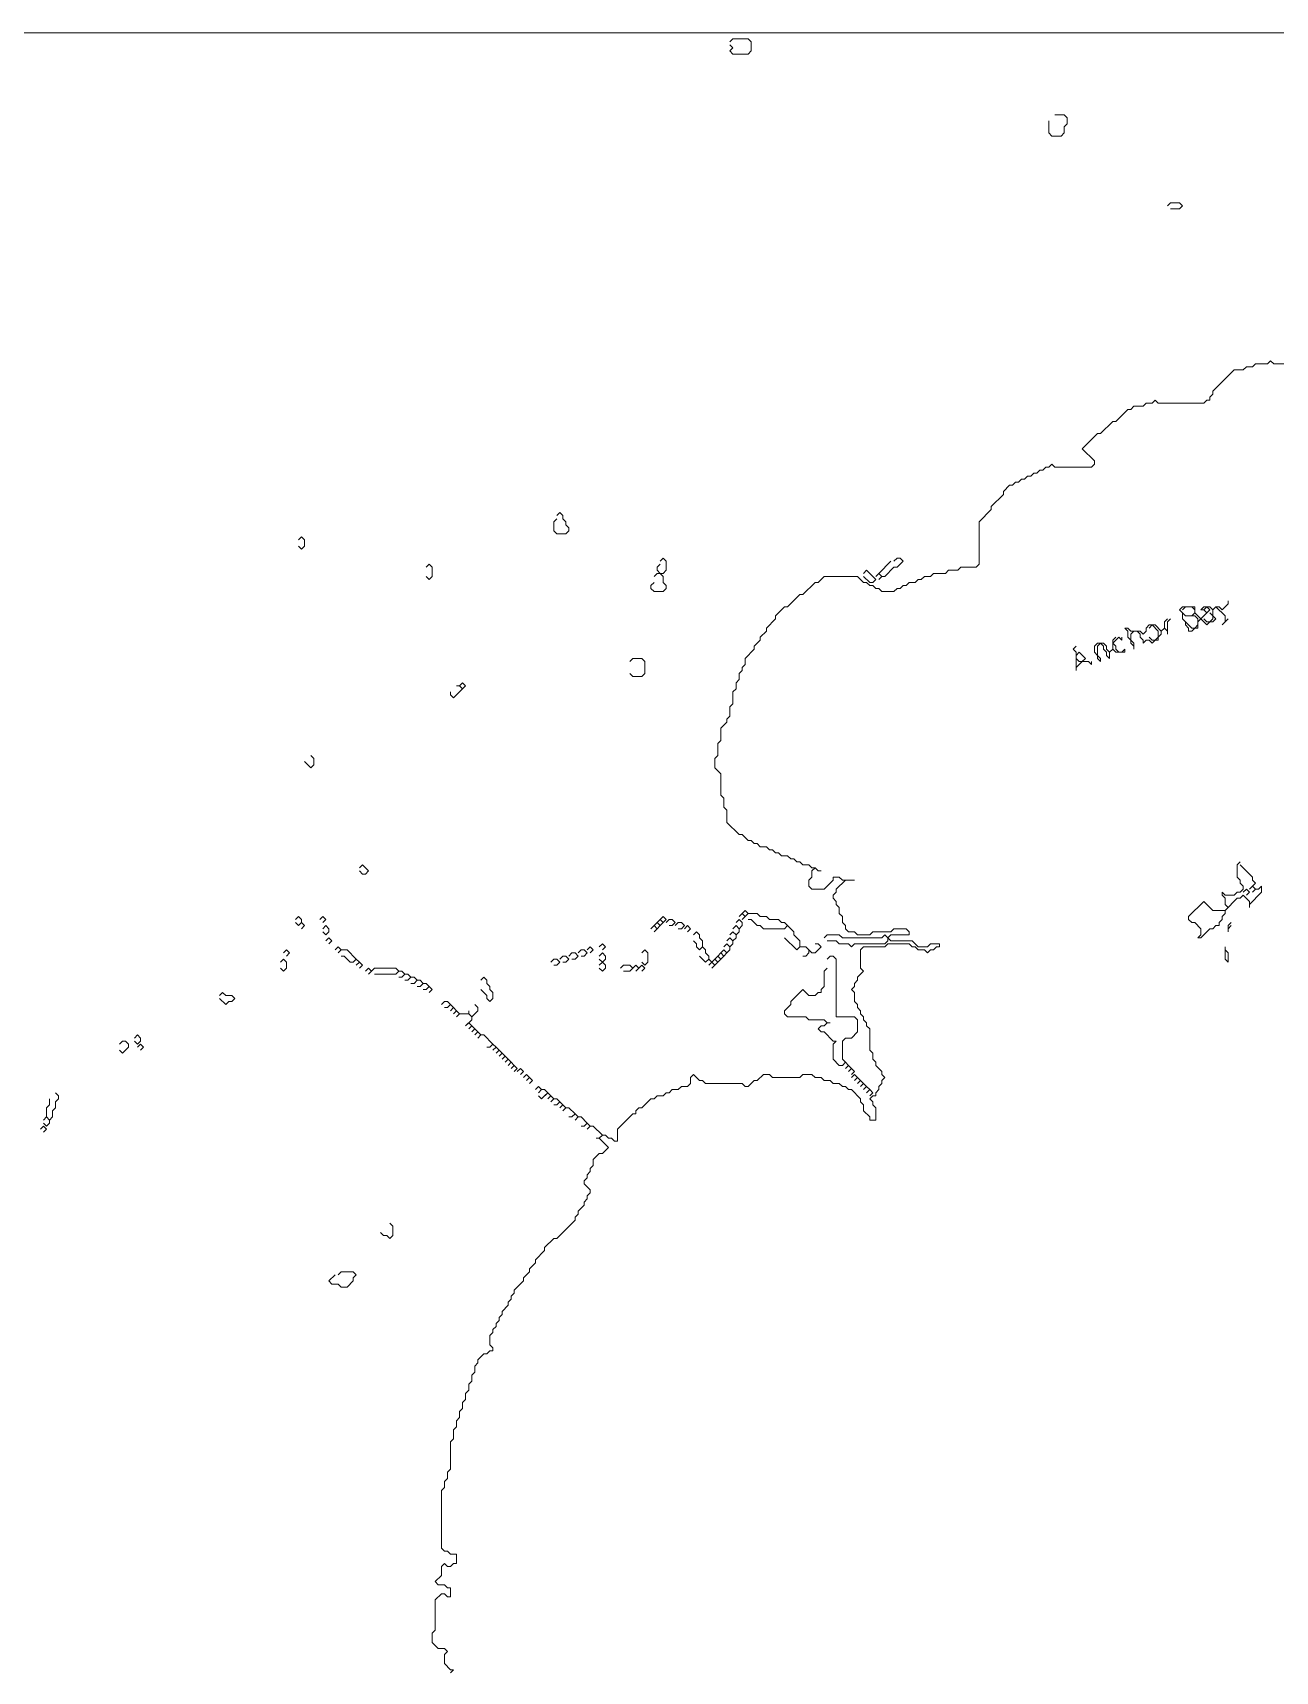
# Model space of a CAD drawing. Header units: metres. Extents: x 0 to 1919, y -1079 to 0.
# Drawn here: x 414 to 824, y -540 to 0 of the extents above; entities that cross this region are included whole.
import ezdxf

# ---------------------------------------------------------------- set-up
doc = ezdxf.new("R2010")
doc.units = ezdxf.units.M
doc.layers.add('greeny green lines', color=3, linetype='Continuous')

msp = doc.modelspace()

# ---------------------------------------------------------------- linework, layer by layer
at = {"layer": 'greeny green lines', "lineweight": 20}
for p, q in [((1115, 0), (281, 0)), ((644, -3), (645, -2)), ((644, -3), (645, -2)), ((645, -5), (644, -4)), ((644, -6), (645, -5)), ((645, -2), (650, -2)), ((650, -2), (651, -3)), ((651, -3), (651, -6)), ((645, -7), (644, -6)), ((650, -7), (645, -7)), ((651, -6), (650, -7)), ((749, -33), (749, -29)), ((751, -27), (754, -27)), ((751, -27), (754, -27)), ((754, -27), (755, -28)), ((755, -30), (754, -31)), ((754, -31), (754, -33)), ((755, -28), (755, -30)), ((750, -34), (749, -33)), ((753, -34), (750, -34)), ((754, -33), (753, -34)), ((788, -57), (789, -56)), ((788, -57), (789, -56)), ((789, -56), (792, -56)), ((792, -58), (789, -58)), ((792, -56), (793, -57)), ((793, -57), (792, -58)), ((803, -118), (810, -111)), ((810, -111), (813, -111)), ((813, -111), (814, -110)), ((814, -110), (816, -110)), ((816, -110), (817, -109)), ((817, -109), (821, -109)), ((821, -109), (822, -108)), ((822, -108), (823, -109)), ((823, -109), (833, -109)), ((803, -119), (803, -118)), ((771, -128), (775, -124)), ((775, -124), (776, -124)), ((776, -124), (777, -123)), ((777, -123), (780, -123)), ((780, -123), (781, -122)), ((781, -122), (783, -122)), ((783, -122), (784, -121)), ((784, -121), (785, -122)), ((785, -122), (800, -122)), ((800, -122), (801, -121)), ((801, -121), (802, -121)), ((802, -120), (803, -119)), ((802, -121), (802, -120)), ((766, -132), (770, -128)), ((770, -128), (771, -128)), ((760, -137), (765, -132)), ((765, -132), (766, -132)), ((764, -141), (760, -137)), ((743, -146), (744, -145)), ((744, -145), (745, -145)), ((745, -145), (746, -144)), ((746, -144), (747, -144)), ((747, -144), (748, -143)), ((748, -143), (749, -143)), ((749, -143), (750, -142)), ((750, -142), (751, -143)), ((751, -143), (763, -143)), ((763, -143), (764, -142)), ((764, -142), (764, -141)), ((734, -151), (736, -149)), ((734, -152), (734, -151)), ((736, -149), (737, -149)), ((737, -149), (738, -148)), ((738, -148), (739, -148)), ((739, -148), (740, -147)), ((740, -147), (741, -147)), ((741, -147), (742, -146)), ((742, -146), (743, -146)), ((730, -156), (734, -152)), ((730, -157), (730, -156)), ((586, -161), (587, -160)), ((586, -164), (586, -161)), ((587, -159), (588, -158)), ((587, -159), (588, -158)), ((588, -158), (589, -159)), ((589, -159), (589, -160)), ((589, -160), (590, -161)), ((590, -161), (590, -162)), ((726, -161), (730, -157)), ((726, -175), (726, -161)), ((502, -167), (503, -166)), ((502, -167), (503, -166)), ((503, -166), (504, -167)), ((504, -167), (504, -169)), ((587, -165), (586, -164)), ((590, -165), (587, -165)), ((590, -162), (591, -163)), ((591, -164), (590, -165)), ((591, -163), (591, -164)), ((503, -170), (502, -169)), ((504, -169), (503, -170)), ((544, -176), (545, -175)), ((544, -176), (545, -175)), ((545, -175), (546, -176)), ((546, -176), (546, -179)), ((619, -179), (620, -178)), ((619, -179), (620, -178)), ((620, -176), (621, -175)), ((620, -177), (620, -176)), ((621, -178), (620, -177)), ((620, -178), (621, -178)), ((621, -174), (622, -173)), ((621, -174), (622, -173)), ((621, -178), (622, -179)), ((622, -178), (621, -178)), ((622, -173), (623, -174)), ((623, -177), (622, -178)), ((623, -174), (623, -177)), ((688, -178), (689, -177)), ((688, -178), (689, -177)), ((689, -177), (692, -180)), ((692, -179), (693, -178)), ((692, -179), (693, -178)), ((693, -178), (697, -174)), ((693, -178), (694, -179)), ((694, -179), (693, -178)), ((698, -176), (695, -179)), ((698, -174), (699, -173)), ((698, -174), (699, -173)), ((699, -176), (698, -176)), ((699, -173), (700, -173)), ((701, -174), (699, -176)), ((700, -173), (701, -174)), ((710, -179), (711, -178)), ((711, -178), (715, -178)), ((715, -178), (716, -177)), ((716, -177), (719, -177)), ((719, -177), (720, -176)), ((720, -176), (725, -176)), ((725, -176), (726, -175)), ((545, -180), (544, -179)), ((546, -179), (545, -180)), ((618, -182), (619, -181)), ((618, -183), (618, -182)), ((619, -184), (618, -183)), ((622, -179), (622, -181)), ((622, -181), (623, -182)), ((623, -183), (622, -184)), ((623, -182), (623, -183)), ((668, -185), (672, -181)), ((672, -181), (673, -181)), ((673, -181), (675, -179)), ((675, -179), (686, -179)), ((686, -179), (688, -181)), ((690, -181), (688, -179)), ((688, -181), (689, -181)), ((689, -181), (690, -182)), ((691, -181), (690, -181)), ((690, -182), (691, -182)), ((692, -180), (691, -181)), ((691, -182), (692, -183)), ((692, -183), (693, -183)), ((694, -179), (693, -180)), ((693, -183), (694, -184)), ((695, -179), (694, -179)), ((698, -184), (699, -183)), ((699, -183), (700, -183)), ((700, -183), (701, -182)), ((701, -182), (702, -182)), ((702, -182), (703, -181)), ((703, -181), (705, -181)), ((705, -181), (706, -180)), ((706, -180), (707, -180)), ((707, -180), (708, -179)), ((708, -179), (710, -179)), ((622, -184), (619, -184)), ((663, -189), (667, -185)), ((667, -185), (668, -185)), ((694, -184), (698, -184)), ((808, -188), (806, -190)), ((808, -187), (808, -188)), ((808, -187), (808, -188)), ((656, -196), (659, -193)), ((659, -192), (662, -189)), ((659, -193), (659, -192)), ((662, -189), (663, -189)), ((788, -193), (787, -194)), ((788, -193), (787, -194)), ((787, -194), (787, -196)), ((788, -194), (789, -193)), ((788, -198), (788, -194)), ((793, -189), (792, -190)), ((792, -190), (793, -191)), ((797, -189), (793, -189)), ((793, -190), (794, -189)), ((793, -190), (794, -189)), ((793, -191), (793, -193)), ((794, -192), (793, -191)), ((793, -193), (794, -194)), ((794, -189), (796, -189)), ((796, -192), (794, -192)), ((794, -194), (794, -195)), ((796, -196), (794, -194)), ((796, -189), (797, -190)), ((797, -191), (796, -192)), ((796, -192), (797, -192)), ((796, -192), (797, -192)), ((797, -191), (797, -189)), ((797, -190), (797, -191)), ((799, -193), (797, -191)), ((797, -192), (798, -193)), ((798, -194), (799, -193)), ((798, -193), (798, -195)), ((798, -196), (798, -194)), ((800, -189), (799, -190)), ((799, -190), (800, -190)), ((801, -191), (799, -193)), ((799, -193), (801, -195)), ((802, -189), (800, -189)), ((800, -190), (801, -189)), ((800, -190), (801, -189)), ((800, -190), (801, -191)), ((801, -194), (800, -193)), ((801, -189), (802, -190)), ((802, -190), (801, -191)), ((801, -195), (802, -194)), ((802, -194), (801, -194)), ((803, -190), (802, -189)), ((802, -191), (803, -192)), ((802, -191), (803, -192)), ((803, -193), (802, -194)), ((802, -194), (803, -194)), ((804, -189), (803, -190)), ((803, -190), (804, -189)), ((803, -192), (803, -190)), ((804, -193), (803, -192)), ((803, -192), (803, -193)), ((803, -194), (804, -193)), ((805, -189), (804, -189)), ((804, -189), (807, -192)), ((806, -190), (805, -189)), ((806, -195), (808, -193)), ((807, -194), (806, -195)), ((807, -192), (807, -194)), ((654, -199), (656, -197)), ((654, -200), (654, -199)), ((656, -197), (656, -196)), ((771, -199), (770, -200)), ((770, -201), (772, -199)), ((771, -199), (770, -200)), ((772, -199), (773, -200)), ((773, -200), (773, -199)), ((775, -196), (774, -196)), ((774, -196), (775, -197)), ((776, -197), (775, -196)), ((775, -197), (775, -199)), ((775, -199), (776, -200)), ((779, -197), (776, -197)), ((776, -198), (777, -197)), ((776, -200), (776, -198)), ((777, -197), (778, -197)), ((778, -197), (779, -198)), ((780, -198), (779, -197)), ((779, -198), (779, -199)), ((779, -199), (780, -200)), ((781, -197), (780, -198)), ((782, -195), (781, -196)), ((781, -196), (781, -197)), ((784, -195), (782, -195)), ((782, -196), (783, -195)), ((782, -196), (783, -195)), ((783, -200), (782, -199)), ((783, -195), (785, -197)), ((786, -197), (784, -195)), ((785, -199), (784, -200)), ((785, -197), (785, -199)), ((785, -199), (786, -198)), ((785, -200), (785, -199)), ((787, -196), (786, -197)), ((786, -197), (787, -196)), ((786, -198), (786, -197)), ((787, -196), (788, -197)), ((788, -197), (788, -198)), ((794, -195), (795, -196)), ((795, -196), (795, -197)), ((795, -197), (796, -197)), ((796, -197), (797, -196)), ((797, -196), (796, -196)), ((798, -195), (797, -196)), ((797, -196), (798, -196)), ((649, -206), (652, -203)), ((652, -202), (654, -200)), ((652, -203), (652, -202)), ((758, -202), (757, -203)), ((758, -202), (757, -203)), ((757, -203), (758, -204)), ((758, -204), (758, -210)), ((758, -205), (759, -204)), ((758, -205), (759, -204)), ((759, -204), (761, -206)), ((765, -201), (764, -202)), ((764, -202), (764, -204)), ((764, -204), (765, -205)), ((767, -201), (765, -201)), ((765, -202), (766, -201)), ((765, -205), (765, -202)), ((765, -205), (765, -206)), ((766, -206), (765, -205)), ((766, -201), (767, -202)), ((768, -202), (767, -201)), ((767, -202), (767, -203)), ((767, -203), (768, -204)), ((768, -203), (768, -202)), ((769, -204), (768, -203)), ((768, -204), (768, -205)), ((768, -205), (769, -206)), ((770, -203), (769, -204)), ((769, -204), (770, -203)), ((769, -206), (769, -204)), ((770, -200), (770, -203)), ((771, -202), (770, -201)), ((770, -203), (771, -204)), ((771, -203), (771, -202)), ((772, -204), (771, -203)), ((771, -204), (774, -204)), ((773, -204), (772, -204)), ((774, -203), (773, -204)), ((774, -204), (774, -203)), ((776, -200), (776, -201)), ((777, -201), (776, -200)), ((776, -201), (777, -202)), ((777, -203), (777, -201)), ((777, -202), (777, -203)), ((780, -200), (780, -201)), ((780, -201), (781, -200)), ((781, -200), (782, -200)), ((782, -200), (783, -201)), ((783, -201), (784, -200)), ((784, -200), (783, -200)), ((784, -200), (785, -200)), ((611, -207), (612, -206)), ((611, -207), (612, -206)), ((612, -206), (615, -206)), ((615, -206), (616, -207)), ((616, -207), (616, -211)), ((647, -211), (648, -210)), ((648, -209), (649, -208)), ((648, -210), (648, -209)), ((649, -208), (649, -206)), ((759, -207), (758, -206)), ((758, -209), (760, -207)), ((758, -210), (758, -209)), ((760, -207), (759, -207)), ((761, -206), (760, -207)), ((760, -207), (762, -207)), ((762, -207), (763, -208)), ((763, -208), (763, -207)), ((765, -206), (766, -207)), ((766, -207), (766, -206)), ((554, -215), (555, -215)), ((554, -215), (555, -215)), ((555, -215), (556, -214)), ((555, -215), (556, -214)), ((555, -215), (556, -216)), ((556, -214), (557, -215)), ((557, -215), (556, -216)), ((612, -212), (611, -211)), ((615, -212), (612, -212)), ((616, -211), (615, -212)), ((646, -214), (647, -213)), ((646, -216), (646, -214)), ((647, -213), (647, -211)), ((552, -218), (552, -217)), ((553, -219), (552, -218)), ((556, -216), (553, -219)), ((644, -222), (645, -221)), ((645, -217), (646, -216)), ((645, -221), (645, -217)), ((643, -226), (644, -225)), ((643, -227), (643, -226)), ((644, -225), (644, -222)), ((641, -229), (643, -227)), ((641, -233), (641, -229)), ((640, -234), (641, -233)), ((640, -238), (640, -234)), ((506, -242), (504, -240)), ((506, -238), (507, -239)), ((506, -238), (507, -239)), ((507, -241), (506, -242)), ((507, -239), (507, -241)), ((639, -239), (640, -238)), ((639, -242), (639, -239)), ((641, -244), (639, -242)), ((641, -251), (641, -244)), ((642, -252), (641, -251)), ((642, -255), (642, -252)), ((643, -256), (642, -255)), ((643, -260), (643, -256)), ((647, -264), (643, -260)), ((648, -264), (647, -264)), ((650, -266), (648, -264)), ((651, -266), (650, -266)), ((652, -267), (651, -266)), ((653, -267), (652, -267)), ((654, -268), (653, -267)), ((656, -268), (654, -268)), ((657, -269), (656, -268)), ((658, -269), (657, -269)), ((659, -270), (658, -269)), ((522, -275), (523, -274)), ((522, -275), (523, -274)), ((523, -274), (525, -276)), ((660, -270), (659, -270)), ((661, -271), (660, -270)), ((663, -271), (661, -271)), ((664, -272), (663, -271)), ((665, -272), (664, -272)), ((666, -273), (665, -272)), ((667, -273), (666, -273)), ((668, -274), (667, -273)), ((670, -274), (668, -274)), ((671, -275), (670, -274)), ((671, -276), (672, -275)), ((672, -275), (671, -275)), ((672, -275), (673, -276)), ((673, -276), (672, -275)), ((812, -273), (811, -274)), ((812, -273), (811, -274)), ((811, -274), (811, -278)), ((816, -278), (812, -274)), ((523, -277), (522, -276)), ((524, -277), (523, -277)), ((525, -276), (524, -277)), ((670, -279), (671, -278)), ((670, -281), (670, -279)), ((671, -278), (671, -276)), ((673, -276), (674, -276)), ((674, -276), (673, -276)), ((678, -279), (675, -282)), ((680, -278), (678, -278)), ((678, -278), (678, -279)), ((679, -282), (682, -279)), ((681, -279), (680, -278)), ((685, -279), (681, -279)), ((682, -279), (685, -279)), ((811, -278), (812, -279)), ((812, -279), (812, -280)), ((812, -280), (813, -281)), ((816, -279), (816, -278)), ((817, -280), (816, -279)), ((816, -281), (817, -280)), ((671, -282), (670, -281)), ((675, -282), (671, -282)), ((678, -284), (679, -283)), ((678, -285), (678, -284)), ((679, -286), (678, -285)), ((679, -283), (679, -282)), ((807, -284), (806, -283)), ((806, -283), (806, -284)), ((806, -284), (807, -285)), ((810, -284), (807, -284)), ((807, -285), (807, -287)), ((807, -289), (811, -285)), ((811, -283), (810, -284)), ((812, -283), (811, -283)), ((811, -285), (812, -285)), ((813, -282), (812, -283)), ((812, -285), (813, -284)), ((813, -281), (813, -282)), ((813, -283), (814, -282)), ((813, -283), (814, -282)), ((813, -284), (815, -286)), ((814, -282), (815, -283)), ((815, -283), (814, -284)), ((815, -282), (816, -281)), ((815, -282), (816, -281)), ((815, -287), (819, -283)), ((817, -282), (816, -281)), ((816, -281), (817, -282)), ((817, -282), (816, -283)), ((818, -282), (817, -282)), ((819, -281), (818, -282)), ((819, -283), (819, -281)), ((501, -292), (502, -291)), ((501, -292), (502, -291)), ((502, -291), (503, -292)), ((509, -292), (510, -291)), ((509, -292), (510, -291)), ((510, -291), (511, -292)), ((621, -292), (622, -291)), ((621, -292), (622, -291)), ((622, -291), (623, -292)), ((647, -291), (648, -290)), ((647, -291), (648, -290)), ((648, -290), (649, -289)), ((648, -290), (649, -289)), ((648, -290), (649, -291)), ((649, -291), (648, -292)), ((649, -289), (650, -290)), ((649, -291), (650, -290)), ((649, -291), (650, -290)), ((650, -290), (649, -291)), ((650, -290), (653, -290)), ((653, -290), (654, -291)), ((654, -291), (656, -291)), ((656, -291), (657, -292)), ((679, -287), (679, -286)), ((680, -288), (679, -287)), ((680, -290), (680, -288)), ((681, -291), (680, -290)), ((681, -293), (681, -291)), ((800, -286), (795, -291)), ((795, -291), (795, -292)), ((803, -289), (800, -286)), ((807, -289), (803, -289)), ((806, -291), (807, -290)), ((806, -292), (806, -291)), ((807, -287), (808, -288)), ((808, -288), (807, -289)), ((807, -290), (807, -289)), ((815, -286), (815, -288)), ((815, -288), (815, -287)), ((502, -294), (501, -293)), ((502, -294), (503, -293)), ((502, -294), (503, -293)), ((503, -293), (502, -294)), ((503, -292), (503, -293)), ((503, -293), (504, -294)), ((504, -294), (503, -295)), ((511, -292), (510, -293)), ((510, -295), (511, -294)), ((510, -295), (511, -294)), ((511, -297), (510, -296)), ((511, -294), (512, -295)), ((512, -296), (511, -297)), ((512, -295), (512, -296)), ((618, -295), (619, -294)), ((618, -295), (619, -294)), ((619, -294), (620, -293)), ((619, -294), (620, -293)), ((619, -294), (620, -295)), ((620, -295), (619, -296)), ((620, -293), (621, -292)), ((620, -293), (621, -292)), ((620, -293), (621, -294)), ((621, -294), (620, -295)), ((621, -292), (622, -293)), ((622, -293), (621, -294)), ((623, -292), (622, -293)), ((623, -293), (624, -292)), ((623, -293), (624, -292)), ((624, -292), (625, -292)), ((625, -294), (624, -294)), ((625, -292), (626, -293)), ((626, -293), (625, -294)), ((626, -294), (627, -293)), ((626, -294), (627, -293)), ((627, -293), (628, -293)), ((628, -295), (627, -295)), ((628, -293), (629, -294)), ((629, -294), (628, -295)), ((629, -295), (630, -294)), ((629, -295), (630, -294)), ((630, -294), (631, -295)), ((631, -295), (630, -296)), ((632, -297), (633, -296)), ((632, -297), (633, -296)), ((633, -296), (634, -297)), ((644, -297), (645, -296)), ((644, -297), (645, -296)), ((645, -295), (646, -294)), ((645, -295), (646, -294)), ((645, -296), (646, -297)), ((646, -297), (645, -296)), ((646, -293), (647, -292)), ((646, -293), (647, -292)), ((646, -294), (647, -295)), ((647, -295), (646, -294)), ((647, -296), (646, -297)), ((647, -292), (648, -293)), ((648, -294), (647, -295)), ((647, -295), (647, -296)), ((648, -293), (648, -294)), ((651, -292), (650, -292)), ((653, -294), (651, -292)), ((654, -294), (653, -294)), ((655, -295), (654, -294)), ((662, -295), (655, -295)), ((657, -292), (660, -292)), ((660, -292), (661, -293)), ((661, -293), (662, -293)), ((662, -293), (663, -294)), ((662, -295), (663, -294)), ((662, -295), (663, -294)), ((663, -294), (662, -295)), ((663, -294), (665, -296)), ((665, -296), (665, -297)), ((682, -294), (681, -293)), ((682, -295), (682, -294)), ((683, -296), (682, -295)), ((685, -296), (683, -296)), ((686, -297), (685, -296)), ((691, -296), (690, -297)), ((697, -296), (691, -296)), ((698, -295), (697, -296)), ((702, -295), (698, -295)), ((703, -296), (702, -295)), ((703, -297), (703, -296)), ((795, -292), (796, -293)), ((796, -293), (797, -293)), ((797, -293), (799, -295)), ((799, -295), (799, -297)), ((799, -298), (802, -295)), ((802, -295), (803, -295)), ((803, -295), (804, -294)), ((804, -294), (805, -294)), ((805, -293), (806, -292)), ((805, -294), (805, -293)), ((809, -293), (808, -294)), ((809, -293), (808, -294)), ((808, -294), (808, -296)), ((808, -295), (809, -294)), ((808, -296), (808, -295)), ((497, -303), (498, -302)), ((497, -303), (498, -302)), ((498, -302), (499, -303)), ((511, -299), (512, -298)), ((511, -299), (512, -298)), ((512, -298), (513, -299)), ((513, -299), (512, -300)), ((514, -302), (515, -301)), ((514, -302), (515, -301)), ((515, -301), (516, -302)), ((515, -303), (516, -302)), ((515, -303), (516, -302)), ((516, -302), (515, -303)), ((516, -302), (518, -302)), ((518, -302), (521, -305)), ((594, -303), (595, -302)), ((594, -303), (595, -302)), ((595, -302), (596, -302)), ((596, -302), (597, -303)), ((597, -302), (598, -301)), ((597, -302), (598, -301)), ((598, -301), (599, -302)), ((599, -302), (598, -303)), ((601, -301), (602, -300)), ((601, -301), (602, -300)), ((602, -300), (603, -301)), ((603, -301), (602, -302)), ((615, -303), (616, -302)), ((615, -303), (616, -302)), ((616, -302), (617, -303)), ((633, -300), (632, -299)), ((633, -301), (633, -300)), ((634, -302), (633, -301)), ((634, -297), (634, -298)), ((634, -298), (635, -299)), ((634, -302), (635, -301)), ((634, -302), (635, -301)), ((635, -301), (634, -302)), ((635, -299), (635, -301)), ((635, -301), (636, -302)), ((636, -302), (636, -303)), ((641, -303), (642, -302)), ((641, -303), (642, -302)), ((642, -301), (643, -300)), ((642, -301), (643, -300)), ((642, -302), (643, -303)), ((643, -303), (642, -302)), ((643, -299), (644, -298)), ((643, -299), (644, -298)), ((643, -300), (644, -301)), ((644, -301), (643, -300)), ((644, -302), (643, -303)), ((644, -298), (645, -299)), ((645, -299), (644, -298)), ((645, -300), (644, -301)), ((644, -301), (644, -302)), ((646, -298), (645, -299)), ((645, -299), (645, -300)), ((646, -297), (646, -298)), ((666, -302), (662, -298)), ((665, -297), (667, -299)), ((666, -302), (667, -301)), ((666, -302), (667, -301)), ((667, -301), (666, -302)), ((667, -299), (667, -301)), ((667, -301), (669, -301)), ((669, -301), (670, -302)), ((670, -302), (670, -303)), ((671, -303), (670, -302)), ((672, -300), (673, -300)), ((672, -300), (673, -300)), ((674, -301), (672, -303)), ((673, -300), (674, -301)), ((675, -298), (676, -297)), ((675, -298), (676, -297)), ((676, -297), (680, -297)), ((679, -299), (676, -299)), ((680, -300), (679, -299)), ((680, -297), (681, -298)), ((683, -300), (680, -300)), ((681, -298), (694, -298)), ((684, -301), (683, -300)), ((685, -300), (684, -301)), ((695, -300), (685, -300)), ((690, -297), (686, -297)), ((687, -302), (688, -301)), ((687, -308), (687, -302)), ((688, -301), (695, -301)), ((694, -298), (695, -297)), ((695, -297), (696, -298)), ((696, -299), (695, -300)), ((695, -301), (696, -300)), ((696, -298), (697, -297)), ((697, -299), (696, -298)), ((696, -298), (696, -299)), ((696, -300), (703, -300)), ((697, -297), (703, -297)), ((704, -299), (697, -299)), ((703, -300), (704, -301)), ((706, -301), (704, -299)), ((704, -301), (705, -301)), ((705, -301), (706, -302)), ((709, -301), (706, -301)), ((706, -302), (708, -302)), ((708, -302), (709, -303)), ((710, -300), (709, -301)), ((709, -303), (710, -302)), ((713, -300), (710, -300)), ((710, -302), (711, -302)), ((711, -302), (712, -301)), ((712, -301), (713, -301)), ((713, -301), (713, -300)), ((799, -297), (798, -298)), ((798, -298), (799, -298)), ((807, -301), (807, -305)), ((807, -301), (807, -305)), ((808, -303), (807, -302)), ((496, -306), (497, -305)), ((496, -306), (497, -305)), ((497, -305), (498, -306)), ((499, -303), (498, -304)), ((498, -306), (498, -308)), ((517, -304), (516, -304)), ((519, -306), (517, -304)), ((520, -306), (519, -306)), ((520, -306), (521, -305)), ((520, -306), (521, -305)), ((521, -305), (520, -306)), ((521, -305), (522, -306)), ((521, -307), (522, -306)), ((521, -307), (522, -306)), ((522, -306), (521, -307)), ((522, -306), (523, -307)), ((523, -307), (522, -308)), ((585, -306), (586, -305)), ((585, -306), (586, -305)), ((586, -305), (587, -305)), ((587, -307), (586, -307)), ((587, -305), (588, -306)), ((588, -306), (587, -307)), ((588, -305), (589, -304)), ((588, -305), (589, -304)), ((589, -304), (590, -304)), ((590, -306), (589, -306)), ((590, -304), (591, -305)), ((591, -305), (590, -306)), ((591, -304), (592, -303)), ((591, -304), (592, -303)), ((592, -303), (593, -303)), ((593, -305), (592, -305)), ((593, -303), (594, -304)), ((594, -304), (593, -305)), ((596, -304), (595, -304)), ((597, -303), (596, -304)), ((601, -304), (602, -303)), ((601, -304), (602, -303)), ((602, -306), (601, -305)), ((601, -307), (602, -306)), ((601, -307), (602, -306)), ((602, -303), (603, -304)), ((603, -305), (602, -306)), ((602, -306), (603, -307)), ((603, -304), (603, -305)), ((603, -307), (603, -308)), ((608, -308), (609, -307)), ((608, -308), (609, -307)), ((609, -307), (611, -307)), ((611, -307), (612, -308)), ((612, -308), (613, -307)), ((612, -308), (613, -307)), ((613, -307), (614, -308)), ((614, -308), (615, -307)), ((614, -308), (615, -307)), ((616, -307), (615, -306)), ((615, -307), (616, -308)), ((617, -306), (616, -307)), ((617, -303), (617, -306)), ((636, -306), (634, -304)), ((636, -303), (637, -304)), ((636, -306), (637, -305)), ((636, -306), (637, -305)), ((637, -305), (636, -306)), ((637, -304), (637, -305)), ((637, -305), (638, -306)), ((637, -307), (638, -306)), ((637, -307), (638, -306)), ((638, -306), (637, -307)), ((638, -306), (639, -305)), ((638, -306), (639, -305)), ((638, -306), (639, -307)), ((639, -307), (638, -308)), ((639, -305), (640, -304)), ((639, -305), (640, -304)), ((639, -305), (640, -306)), ((640, -306), (639, -307)), ((640, -304), (641, -303)), ((640, -304), (641, -303)), ((640, -304), (641, -305)), ((641, -305), (640, -306)), ((641, -303), (642, -304)), ((642, -304), (641, -305)), ((643, -303), (642, -304)), ((669, -304), (668, -304)), ((670, -303), (669, -304)), ((672, -303), (671, -303)), ((676, -305), (677, -304)), ((676, -305), (677, -304)), ((677, -304), (678, -304)), ((678, -304), (679, -305)), ((679, -305), (679, -324)), ((807, -305), (808, -306)), ((808, -306), (808, -303)), ((497, -309), (496, -308)), ((498, -308), (497, -309)), ((524, -309), (525, -308)), ((524, -309), (525, -308)), ((525, -308), (526, -309)), ((526, -309), (525, -310)), ((526, -309), (527, -308)), ((526, -309), (527, -308)), ((527, -308), (534, -308)), ((534, -310), (527, -310)), ((534, -308), (535, -309)), ((534, -310), (535, -309)), ((534, -310), (535, -309)), ((535, -309), (534, -310)), ((535, -309), (536, -309)), ((536, -311), (535, -311)), ((536, -309), (537, -310)), ((536, -311), (537, -310)), ((536, -311), (537, -310)), ((537, -310), (536, -311)), ((537, -310), (538, -310)), ((538, -312), (537, -312)), ((538, -310), (539, -311)), ((538, -312), (539, -311)), ((538, -312), (539, -311)), ((539, -311), (538, -312)), ((539, -311), (540, -311)), ((540, -311), (541, -312)), ((540, -313), (541, -312)), ((540, -313), (541, -312)), ((541, -312), (540, -313)), ((541, -312), (542, -312)), ((542, -312), (543, -313)), ((562, -312), (563, -311)), ((562, -312), (563, -311)), ((563, -311), (564, -312)), ((564, -312), (564, -313)), ((602, -309), (601, -308)), ((603, -308), (602, -309)), ((611, -309), (609, -309)), ((612, -308), (611, -309)), ((614, -308), (613, -309)), ((616, -308), (615, -309)), ((675, -309), (676, -308)), ((675, -314), (675, -309)), ((685, -313), (686, -312)), ((686, -311), (688, -309)), ((686, -312), (686, -311)), ((688, -309), (687, -308)), ((476, -317), (477, -316)), ((476, -317), (477, -316)), ((478, -320), (476, -318)), ((477, -316), (478, -317)), ((478, -317), (480, -317)), ((480, -317), (481, -318)), ((481, -318), (480, -319)), ((540, -313), (539, -313)), ((542, -314), (541, -314)), ((542, -314), (543, -313)), ((542, -314), (543, -313)), ((543, -313), (542, -314)), ((543, -313), (544, -313)), ((544, -315), (543, -315)), ((544, -313), (545, -314)), ((544, -315), (545, -314)), ((544, -315), (545, -314)), ((545, -314), (544, -315)), ((545, -314), (546, -315)), ((546, -315), (545, -316)), ((564, -317), (562, -315)), ((564, -313), (565, -314)), ((564, -318), (564, -317)), ((565, -319), (564, -318)), ((565, -314), (565, -315)), ((565, -315), (566, -316)), ((566, -318), (565, -319)), ((566, -316), (566, -318)), ((664, -319), (668, -315)), ((668, -315), (670, -317)), ((670, -317), (672, -317)), ((672, -317), (673, -316)), ((673, -316), (674, -316)), ((674, -315), (675, -314)), ((674, -316), (674, -315)), ((684, -315), (685, -314)), ((685, -316), (684, -315)), ((685, -314), (685, -313)), ((685, -319), (685, -316)), ((479, -319), (478, -320)), ((480, -319), (479, -319)), ((549, -320), (550, -319)), ((549, -320), (550, -319)), ((550, -319), (551, -319)), ((551, -321), (550, -321)), ((551, -319), (552, -320)), ((551, -321), (552, -320)), ((551, -321), (552, -320)), ((552, -320), (551, -321)), ((552, -320), (553, -321)), ((552, -322), (553, -321)), ((552, -322), (553, -321)), ((553, -321), (552, -322)), ((553, -321), (554, -322)), ((553, -323), (554, -322)), ((553, -323), (554, -322)), ((554, -322), (553, -323)), ((554, -322), (555, -323)), ((554, -324), (555, -323)), ((554, -324), (555, -323)), ((555, -323), (554, -324)), ((555, -323), (558, -323)), ((558, -323), (558, -322)), ((558, -323), (559, -324)), ((559, -324), (558, -323)), ((561, -322), (559, -324)), ((560, -320), (561, -321)), ((560, -320), (561, -321)), ((561, -321), (561, -322)), ((662, -322), (664, -320)), ((662, -323), (662, -322)), ((663, -324), (662, -323)), ((664, -320), (664, -319)), ((686, -320), (685, -319)), ((686, -321), (686, -320)), ((687, -322), (686, -321)), ((687, -323), (687, -322)), ((688, -324), (687, -323)), ((559, -325), (557, -327)), ((557, -327), (558, -326)), ((557, -327), (558, -326)), ((558, -326), (559, -327)), ((558, -328), (559, -327)), ((558, -328), (559, -327)), ((559, -327), (558, -328)), ((559, -324), (559, -325)), ((559, -327), (560, -328)), ((559, -329), (560, -328)), ((559, -329), (560, -328)), ((560, -328), (559, -329)), ((560, -328), (561, -329)), ((560, -330), (561, -329)), ((560, -330), (561, -329)), ((561, -329), (560, -330)), ((561, -329), (562, -330)), ((669, -324), (663, -324)), ((670, -325), (669, -324)), ((675, -325), (670, -325)), ((673, -328), (674, -327)), ((674, -329), (673, -328)), ((674, -327), (675, -327)), ((675, -329), (674, -329)), ((676, -326), (675, -325)), ((675, -327), (676, -326)), ((678, -332), (675, -329)), ((676, -326), (677, -326)), ((677, -326), (676, -326)), ((679, -324), (685, -324)), ((686, -329), (684, -331)), ((685, -324), (686, -325)), ((686, -325), (686, -329)), ((688, -325), (688, -324)), ((689, -326), (688, -325)), ((689, -327), (689, -326)), ((690, -328), (689, -327)), ((690, -335), (690, -328)), ((443, -333), (444, -332)), ((443, -333), (444, -332)), ((444, -332), (445, -332)), ((446, -334), (444, -336)), ((445, -332), (446, -333)), ((446, -333), (446, -334)), ((448, -331), (449, -330)), ((448, -331), (449, -330)), ((449, -333), (448, -332)), ((449, -330), (450, -331)), ((450, -332), (449, -333)), ((449, -334), (450, -333)), ((449, -334), (450, -333)), ((450, -331), (450, -332)), ((450, -333), (451, -334)), ((451, -334), (450, -335)), ((561, -331), (562, -330)), ((561, -331), (562, -330)), ((562, -330), (561, -331)), ((562, -330), (563, -330)), ((563, -330), (566, -333)), ((565, -334), (564, -334)), ((565, -334), (566, -333)), ((565, -334), (566, -333)), ((566, -333), (565, -334)), ((566, -333), (567, -334)), ((566, -335), (567, -334)), ((566, -335), (567, -334)), ((567, -334), (566, -335)), ((567, -334), (568, -335)), ((678, -333), (679, -332)), ((679, -332), (678, -332)), ((678, -338), (678, -333)), ((682, -331), (681, -332)), ((681, -332), (681, -338)), ((684, -331), (682, -331)), ((444, -336), (443, -335)), ((567, -336), (568, -335)), ((567, -336), (568, -335)), ((568, -335), (567, -336)), ((568, -335), (569, -336)), ((568, -337), (569, -336)), ((568, -337), (569, -336)), ((569, -336), (568, -337)), ((569, -336), (570, -337)), ((569, -338), (570, -337)), ((569, -338), (570, -337)), ((570, -337), (569, -338)), ((570, -337), (571, -338)), ((570, -339), (571, -338)), ((570, -339), (571, -338)), ((571, -338), (570, -339)), ((571, -338), (572, -339)), ((571, -340), (572, -339)), ((571, -340), (572, -339)), ((572, -339), (571, -340)), ((572, -339), (573, -340)), ((680, -340), (678, -338)), ((681, -338), (682, -339)), ((681, -340), (682, -339)), ((681, -340), (682, -339)), ((682, -339), (681, -340)), ((682, -339), (683, -340)), ((691, -336), (690, -335)), ((691, -338), (691, -336)), ((692, -339), (691, -338)), ((692, -340), (692, -339)), ((572, -341), (573, -340)), ((572, -341), (573, -340)), ((573, -340), (572, -341)), ((573, -340), (574, -341)), ((574, -341), (573, -342)), ((574, -342), (575, -341)), ((574, -342), (575, -341)), ((575, -341), (576, -342)), ((576, -342), (575, -343)), ((576, -344), (577, -343)), ((576, -344), (577, -343)), ((577, -343), (578, -344)), ((577, -345), (578, -344)), ((577, -345), (578, -344)), ((578, -344), (577, -345)), ((578, -344), (579, -345)), ((579, -345), (578, -346)), ((631, -344), (632, -343)), ((631, -346), (631, -344)), ((632, -343), (634, -345)), ((634, -345), (635, -345)), ((635, -345), (636, -346)), ((650, -347), (652, -345)), ((652, -345), (653, -345)), ((653, -345), (655, -343)), ((655, -343), (657, -343)), ((657, -343), (658, -344)), ((658, -344), (667, -344)), ((667, -344), (668, -343)), ((668, -343), (671, -343)), ((671, -343), (672, -344)), ((672, -344), (674, -344)), ((674, -344), (675, -345)), ((675, -345), (677, -345)), ((677, -345), (678, -346)), ((681, -340), (680, -340)), ((682, -341), (683, -340)), ((682, -341), (683, -340)), ((683, -340), (682, -341)), ((683, -340), (684, -341)), ((683, -342), (684, -341)), ((683, -342), (684, -341)), ((684, -341), (683, -342)), ((684, -341), (685, -342)), ((685, -342), (684, -343)), ((684, -344), (685, -343)), ((684, -344), (685, -343)), ((685, -343), (686, -344)), ((685, -345), (686, -344)), ((685, -345), (686, -344)), ((686, -344), (685, -345)), ((686, -344), (687, -345)), ((686, -346), (687, -345)), ((686, -346), (687, -345)), ((687, -345), (686, -346)), ((687, -345), (688, -346)), ((694, -342), (692, -340)), ((694, -343), (694, -342)), ((695, -344), (694, -343)), ((694, -345), (695, -344)), ((694, -346), (694, -345)), ((422, -349), (423, -350)), ((422, -349), (423, -350)), ((423, -350), (423, -351)), ((580, -348), (581, -347)), ((580, -348), (581, -347)), ((581, -347), (582, -348)), ((581, -349), (582, -348)), ((581, -349), (582, -348)), ((582, -348), (581, -349)), ((582, -351), (581, -350)), ((582, -348), (583, -348)), ((584, -349), (582, -351)), ((583, -348), (584, -349)), ((583, -350), (584, -349)), ((583, -350), (584, -349)), ((584, -349), (585, -350)), ((584, -351), (585, -350)), ((584, -351), (585, -350)), ((585, -350), (584, -351)), ((585, -350), (586, -351)), ((619, -351), (620, -350)), ((620, -350), (622, -350)), ((622, -350), (623, -349)), ((623, -349), (624, -349)), ((624, -349), (625, -348)), ((625, -348), (627, -348)), ((627, -348), (628, -347)), ((628, -347), (630, -347)), ((630, -347), (631, -346)), ((636, -346), (648, -346)), ((648, -346), (649, -347)), ((649, -347), (650, -347)), ((678, -346), (680, -346)), ((680, -346), (681, -347)), ((681, -347), (682, -347)), ((682, -347), (683, -348)), ((683, -348), (684, -348)), ((684, -348), (687, -351)), ((687, -347), (688, -346)), ((687, -347), (688, -346)), ((688, -346), (687, -347)), ((688, -346), (689, -347)), ((688, -348), (689, -347)), ((688, -348), (689, -347)), ((689, -347), (688, -348)), ((689, -347), (690, -348)), ((689, -349), (690, -348)), ((689, -349), (690, -348)), ((690, -348), (689, -349)), ((690, -348), (691, -349)), ((691, -349), (690, -350)), ((690, -351), (691, -350)), ((691, -350), (692, -350)), ((692, -349), (693, -348)), ((692, -350), (692, -349)), ((693, -347), (694, -346)), ((693, -348), (693, -347)), ((419, -354), (420, -353)), ((419, -357), (419, -354)), ((420, -353), (420, -351)), ((422, -354), (421, -355)), ((421, -355), (421, -357)), ((423, -351), (422, -352)), ((422, -352), (422, -354)), ((585, -352), (586, -351)), ((585, -352), (586, -351)), ((586, -351), (585, -352)), ((586, -351), (587, -351)), ((587, -353), (586, -353)), ((587, -351), (588, -352)), ((587, -353), (588, -352)), ((587, -353), (588, -352)), ((588, -352), (587, -353)), ((588, -352), (589, -353)), ((588, -354), (589, -353)), ((588, -354), (589, -353)), ((589, -353), (588, -354)), ((589, -353), (590, -354)), ((589, -355), (590, -354)), ((589, -355), (590, -354)), ((590, -354), (589, -355)), ((590, -354), (591, -354)), ((591, -354), (593, -356)), ((592, -357), (593, -356)), ((592, -357), (593, -356)), ((593, -356), (592, -357)), ((593, -356), (594, -357)), ((607, -361), (612, -356)), ((612, -356), (613, -356)), ((613, -355), (614, -354)), ((613, -356), (613, -355)), ((614, -354), (615, -354)), ((615, -354), (618, -351)), ((618, -351), (619, -351)), ((687, -351), (687, -352)), ((687, -352), (688, -353)), ((688, -353), (688, -355)), ((688, -355), (690, -357)), ((691, -352), (690, -351)), ((691, -353), (691, -352)), ((692, -354), (691, -353)), ((692, -358), (692, -354)), ((417, -361), (418, -360)), ((417, -361), (418, -360)), ((418, -358), (419, -357)), ((418, -358), (419, -357)), ((419, -360), (418, -359)), ((418, -360), (419, -361)), ((419, -361), (418, -362)), ((419, -357), (420, -358)), ((420, -358), (419, -357)), ((420, -359), (419, -360)), ((421, -357), (420, -358)), ((420, -358), (420, -359)), ((592, -357), (591, -357)), ((593, -358), (594, -357)), ((593, -358), (594, -357)), ((594, -357), (593, -358)), ((594, -357), (595, -357)), ((595, -357), (597, -359)), ((596, -360), (595, -360)), ((596, -360), (597, -359)), ((596, -360), (597, -359)), ((597, -359), (596, -360)), ((597, -359), (598, -360)), ((597, -361), (598, -360)), ((597, -361), (598, -360)), ((598, -360), (597, -361)), ((598, -360), (599, -360)), ((599, -360), (602, -363)), ((607, -365), (607, -361)), ((690, -357), (690, -358)), ((690, -358), (692, -358)), ((601, -364), (600, -364)), ((601, -364), (602, -363)), ((602, -363), (601, -364)), ((604, -367), (601, -364)), ((602, -363), (603, -363)), ((603, -363), (604, -364)), ((604, -364), (605, -364)), ((605, -364), (606, -365)), ((606, -365), (607, -365)), ((599, -371), (601, -369)), ((599, -373), (599, -371)), ((601, -369), (602, -369)), ((602, -369), (604, -367)), ((596, -378), (597, -377)), ((597, -376), (598, -375)), ((597, -377), (597, -376)), ((598, -374), (599, -373)), ((598, -375), (598, -374)), ((596, -379), (596, -378)), ((598, -381), (596, -379)), ((597, -383), (598, -382)), ((597, -384), (597, -383)), ((598, -382), (598, -381)), ((594, -388), (596, -386)), ((594, -389), (594, -388)), ((596, -385), (597, -384)), ((596, -386), (596, -385)), ((532, -392), (533, -393)), ((532, -392), (533, -393)), ((533, -393), (533, -396)), ((587, -397), (593, -391)), ((593, -390), (594, -389)), ((593, -391), (593, -390)), ((530, -396), (529, -395)), ((531, -396), (530, -396)), ((532, -397), (531, -396)), ((533, -396), (532, -397)), ((583, -400), (586, -397)), ((586, -397), (587, -397)), ((580, -404), (583, -401)), ((580, -405), (580, -404)), ((583, -401), (583, -400)), ((512, -411), (514, -409)), ((515, -409), (516, -408)), ((515, -409), (516, -408)), ((516, -408), (520, -408)), ((520, -408), (521, -409)), ((521, -409), (520, -410)), ((520, -410), (520, -411)), ((576, -410), (578, -408)), ((576, -411), (576, -410)), ((578, -407), (580, -405)), ((578, -408), (578, -407)), ((513, -412), (512, -411)), ((515, -412), (513, -412)), ((516, -413), (515, -412)), ((518, -413), (516, -413)), ((520, -411), (518, -413)), ((572, -416), (573, -415)), ((573, -414), (576, -411)), ((573, -415), (573, -414)), ((569, -421), (571, -419)), ((571, -418), (572, -417)), ((571, -419), (571, -418)), ((572, -417), (572, -416)), ((566, -427), (567, -426)), ((567, -425), (568, -424)), ((567, -426), (567, -425)), ((568, -423), (569, -422)), ((568, -424), (568, -423)), ((569, -422), (569, -421)), ((565, -429), (566, -428)), ((565, -432), (565, -429)), ((566, -428), (566, -427)), ((561, -437), (563, -435)), ((563, -435), (564, -435)), ((564, -435), (565, -434)), ((566, -433), (565, -432)), ((565, -434), (566, -434)), ((566, -434), (566, -433)), ((559, -442), (560, -441)), ((559, -444), (559, -442)), ((560, -439), (561, -438)), ((560, -441), (560, -439)), ((561, -438), (561, -437)), ((557, -448), (558, -447)), ((558, -445), (559, -444)), ((558, -447), (558, -445)), ((555, -454), (556, -453)), ((556, -451), (557, -450)), ((556, -453), (556, -451)), ((557, -450), (557, -448)), ((554, -457), (555, -456)), ((554, -459), (554, -457)), ((555, -456), (555, -454)), ((552, -464), (553, -463)), ((553, -460), (554, -459)), ((553, -463), (553, -460)), ((552, -473), (552, -464)), ((551, -474), (552, -473)), ((551, -476), (551, -474)), ((549, -480), (550, -479)), ((549, -499), (549, -480)), ((550, -477), (551, -476)), ((550, -479), (550, -477)), ((550, -500), (549, -499)), ((551, -500), (550, -500)), ((552, -501), (551, -500)), ((554, -501), (552, -501)), ((554, -504), (554, -501)), ((549, -505), (550, -504)), ((549, -508), (549, -505)), ((550, -504), (551, -505)), ((551, -505), (552, -505)), ((552, -505), (553, -504)), ((553, -504), (554, -504)), ((547, -510), (549, -508)), ((548, -511), (547, -510)), ((550, -511), (548, -511)), ((551, -512), (550, -511)), ((552, -512), (551, -512)), ((552, -515), (552, -512)), ((547, -516), (549, -514)), ((547, -526), (547, -516)), ((549, -514), (550, -514)), ((550, -514), (551, -515)), ((551, -515), (552, -515)), ((546, -527), (547, -526)), ((546, -530), (546, -527)), ((548, -532), (546, -530)), ((550, -532), (548, -532)), ((551, -533), (550, -532)), ((550, -534), (551, -533)), ((550, -537), (550, -534)), ((552, -539), (550, -537)), ((552, -540), (553, -539)), ((553, -539), (552, -539))]:
    msp.add_line(p, q, dxfattribs=at)

doc.saveas('drawing.dxf')
